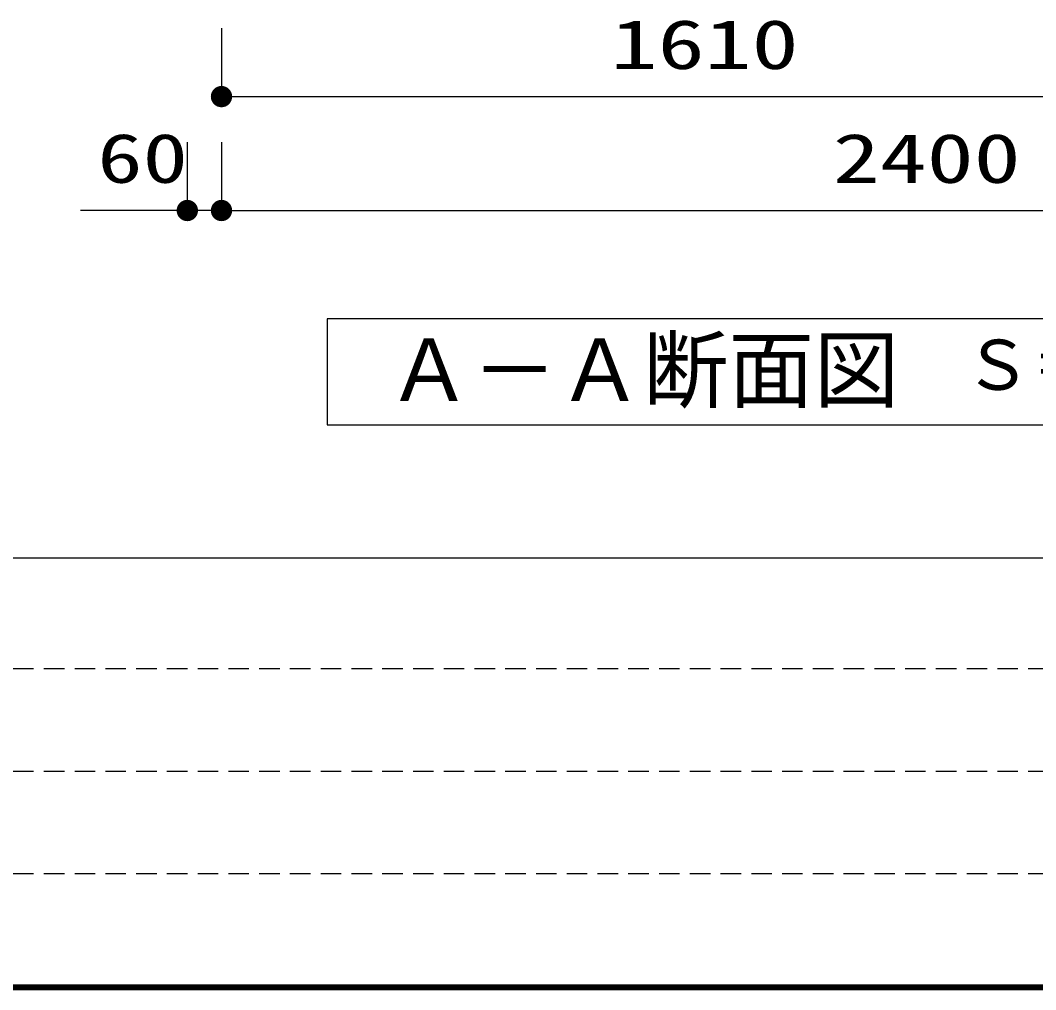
# Model space of a CAD drawing. Units: millimetres, scale not verified. Extents: x -9673 to 7645, y -6713 to 5365.
# Drawn here: x -6703 to -4920, y -6220 to -4518 of the extents above; entities that cross this region are included whole.
import ezdxf
from ezdxf.enums import TextEntityAlignment as Align

# ---------------------------------------------------------------- set-up
doc = ezdxf.new("R2010")
doc.units = ezdxf.units.MM
doc.header["$LTSCALE"] = 30
doc.linetypes.add('DASHED1', pattern=[1.8, 1.2, -0.6])
for name, color, linetype, lineweight in [('0-1_KIKI', 3, 'Continuous', 25), ('0-5_MOJI', 7, 'Continuous', 25), ('0-6_SUNPO', 7, 'Continuous', 25)]:
    doc.layers.add(name, color=color, linetype=linetype, lineweight=lineweight)
doc.styles.add('MS Gothic', font='')
doc.styles.add('ＭＳ ゴシック', font='')
doc.styles.get('MS Gothic').set_extended_font_data('MS Gothic')
doc.styles.get('ＭＳ ゴシック').set_extended_font_data('MS Gothic')

msp = doc.modelspace()

# ---------------------------------------------------------------- linework, layer by layer
at = {"layer": '0-1_KIKI'}
msp.add_lwpolyline([(-4135.06, -5228.58), (-4135.06, -5042.27), (-6164.39, -5042.27), (-6164.39, -5228.58)], close=True, dxfattribs=at)
at = {"layer": '0-5_MOJI', "color": 4}
for p, q in [((-6349.72, -4532), (-6349.72, -4652)), ((-6349.72, -4652), (-4739.72, -4652)), ((-6409.72, -4732), (-6409.72, -4852)), ((-6349.72, -4732), (-6349.72, -4852)), ((-6349.72, -4732), (-6349.72, -4852)), ((-6409.72, -4852), (-6597.05, -4852)), ((-6349.72, -4852), (-6409.72, -4852)), ((-6349.72, -4852), (-3949.72, -4852))]:
    msp.add_line(p, q, dxfattribs=at)
at = {"layer": '0-5_MOJI'}
for points in [[(-6356.9, -4634.68), (-6349.72, -4652), (-6360.14, -4636.41)], [(-6353.38, -4633.61), (-6349.72, -4652), (-6356.9, -4634.68)], [(-6349.72, -4633.25), (-6349.72, -4652), (-6353.38, -4633.61)], [(-6346.06, -4633.61), (-6349.72, -4652), (-6349.72, -4633.25)], [(-6342.55, -4634.68), (-6349.72, -4652), (-6346.06, -4633.61)], [(-6339.3, -4636.41), (-6349.72, -4652), (-6342.55, -4634.68)], [(-6368.11, -4648.35), (-6349.72, -4652), (-6368.47, -4652)], [(-6368.47, -4652), (-6349.72, -4652), (-6368.11, -4655.66)], [(-6367.04, -4644.83), (-6349.72, -4652), (-6368.11, -4648.35)], [(-6368.11, -4655.66), (-6349.72, -4652), (-6367.04, -4659.18)], [(-6365.31, -4641.59), (-6349.72, -4652), (-6367.04, -4644.83)], [(-6367.04, -4659.18), (-6349.72, -4652), (-6365.31, -4662.42)], [(-6362.98, -4638.75), (-6349.72, -4652), (-6365.31, -4641.59)], [(-6365.31, -4662.42), (-6349.72, -4652), (-6362.98, -4665.26)], [(-6360.14, -4636.41), (-6349.72, -4652), (-6362.98, -4638.75)], [(-6362.98, -4665.26), (-6349.72, -4652), (-6360.14, -4667.59)], [(-6360.14, -4667.59), (-6349.72, -4652), (-6356.9, -4669.33)], [(-6356.9, -4669.33), (-6349.72, -4652), (-6353.38, -4670.39)], [(-6353.38, -4670.39), (-6349.72, -4652), (-6349.72, -4670.75)], [(-6336.46, -4638.75), (-6349.72, -4652), (-6339.3, -4636.41)], [(-6334.13, -4641.59), (-6349.72, -4652), (-6336.46, -4638.75)], [(-6332.4, -4644.83), (-6349.72, -4652), (-6334.13, -4641.59)], [(-6331.33, -4648.35), (-6349.72, -4652), (-6332.4, -4644.83)], [(-6330.97, -4652), (-6349.72, -4652), (-6331.33, -4648.35)], [(-6349.72, -4670.75), (-6349.72, -4652), (-6346.06, -4670.39)], [(-6346.06, -4670.39), (-6349.72, -4652), (-6342.55, -4669.33)], [(-6342.55, -4669.33), (-6349.72, -4652), (-6339.3, -4667.59)], [(-6339.3, -4667.59), (-6349.72, -4652), (-6336.46, -4665.26)], [(-6336.46, -4665.26), (-6349.72, -4652), (-6334.13, -4662.42)], [(-6334.13, -4662.42), (-6349.72, -4652), (-6332.4, -4659.18)], [(-6332.4, -4659.18), (-6349.72, -4652), (-6331.33, -4655.66)], [(-6331.33, -4655.66), (-6349.72, -4652), (-6330.97, -4652)], [(-6428.11, -4848.35), (-6409.72, -4852), (-6428.47, -4852)], [(-6427.04, -4844.83), (-6409.72, -4852), (-6428.11, -4848.35)], [(-6425.31, -4841.59), (-6409.72, -4852), (-6427.04, -4844.83)], [(-6422.98, -4838.75), (-6409.72, -4852), (-6425.31, -4841.59)], [(-6420.14, -4836.41), (-6409.72, -4852), (-6422.98, -4838.75)], [(-6416.9, -4834.68), (-6409.72, -4852), (-6420.14, -4836.41)], [(-6413.38, -4833.61), (-6409.72, -4852), (-6416.9, -4834.68)], [(-6409.72, -4833.25), (-6409.72, -4852), (-6413.38, -4833.61)], [(-6406.06, -4833.61), (-6409.72, -4852), (-6409.72, -4833.25)], [(-6402.55, -4834.68), (-6409.72, -4852), (-6406.06, -4833.61)], [(-6399.3, -4836.41), (-6409.72, -4852), (-6402.55, -4834.68)], [(-6396.46, -4838.75), (-6409.72, -4852), (-6399.3, -4836.41)], [(-6394.13, -4841.59), (-6409.72, -4852), (-6396.46, -4838.75)], [(-6392.4, -4844.83), (-6409.72, -4852), (-6394.13, -4841.59)], [(-6391.33, -4848.35), (-6409.72, -4852), (-6392.4, -4844.83)], [(-6390.97, -4852), (-6409.72, -4852), (-6391.33, -4848.35)], [(-6368.11, -4848.35), (-6349.72, -4852), (-6368.47, -4852)], [(-6368.11, -4848.35), (-6349.72, -4852), (-6368.47, -4852)], [(-6367.04, -4844.83), (-6349.72, -4852), (-6368.11, -4848.35)], [(-6367.04, -4844.83), (-6349.72, -4852), (-6368.11, -4848.35)], [(-6365.31, -4841.59), (-6349.72, -4852), (-6367.04, -4844.83)], [(-6365.31, -4841.59), (-6349.72, -4852), (-6367.04, -4844.83)], [(-6362.98, -4838.75), (-6349.72, -4852), (-6365.31, -4841.59)], [(-6362.98, -4838.75), (-6349.72, -4852), (-6365.31, -4841.59)], [(-6360.14, -4836.41), (-6349.72, -4852), (-6362.98, -4838.75)], [(-6360.14, -4836.41), (-6349.72, -4852), (-6362.98, -4838.75)], [(-6356.9, -4834.68), (-6349.72, -4852), (-6360.14, -4836.41)], [(-6356.9, -4834.68), (-6349.72, -4852), (-6360.14, -4836.41)], [(-6353.38, -4833.61), (-6349.72, -4852), (-6356.9, -4834.68)], [(-6353.38, -4833.61), (-6349.72, -4852), (-6356.9, -4834.68)], [(-6349.72, -4833.25), (-6349.72, -4852), (-6353.38, -4833.61)], [(-6349.72, -4833.25), (-6349.72, -4852), (-6353.38, -4833.61)], [(-6346.06, -4833.61), (-6349.72, -4852), (-6349.72, -4833.25)], [(-6346.06, -4833.61), (-6349.72, -4852), (-6349.72, -4833.25)], [(-6342.55, -4834.68), (-6349.72, -4852), (-6346.06, -4833.61)], [(-6342.55, -4834.68), (-6349.72, -4852), (-6346.06, -4833.61)], [(-6339.3, -4836.41), (-6349.72, -4852), (-6342.55, -4834.68)], [(-6339.3, -4836.41), (-6349.72, -4852), (-6342.55, -4834.68)], [(-6336.46, -4838.75), (-6349.72, -4852), (-6339.3, -4836.41)], [(-6336.46, -4838.75), (-6349.72, -4852), (-6339.3, -4836.41)], [(-6334.13, -4841.59), (-6349.72, -4852), (-6336.46, -4838.75)], [(-6334.13, -4841.59), (-6349.72, -4852), (-6336.46, -4838.75)], [(-6332.4, -4844.83), (-6349.72, -4852), (-6334.13, -4841.59)], [(-6332.4, -4844.83), (-6349.72, -4852), (-6334.13, -4841.59)], [(-6331.33, -4848.35), (-6349.72, -4852), (-6332.4, -4844.83)], [(-6331.33, -4848.35), (-6349.72, -4852), (-6332.4, -4844.83)], [(-6330.97, -4852), (-6349.72, -4852), (-6331.33, -4848.35)], [(-6330.97, -4852), (-6349.72, -4852), (-6331.33, -4848.35)], [(-6428.47, -4852), (-6409.72, -4852), (-6428.11, -4855.66)], [(-6428.11, -4855.66), (-6409.72, -4852), (-6427.04, -4859.18)], [(-6427.04, -4859.18), (-6409.72, -4852), (-6425.31, -4862.42)], [(-6425.31, -4862.42), (-6409.72, -4852), (-6422.98, -4865.26)], [(-6422.98, -4865.26), (-6409.72, -4852), (-6420.14, -4867.59)], [(-6420.14, -4867.59), (-6409.72, -4852), (-6416.9, -4869.33)], [(-6416.9, -4869.33), (-6409.72, -4852), (-6413.38, -4870.39)], [(-6413.38, -4870.39), (-6409.72, -4852), (-6409.72, -4870.75)], [(-6409.72, -4870.75), (-6409.72, -4852), (-6406.06, -4870.39)], [(-6406.06, -4870.39), (-6409.72, -4852), (-6402.55, -4869.33)], [(-6402.55, -4869.33), (-6409.72, -4852), (-6399.3, -4867.59)], [(-6399.3, -4867.59), (-6409.72, -4852), (-6396.46, -4865.26)], [(-6396.46, -4865.26), (-6409.72, -4852), (-6394.13, -4862.42)], [(-6394.13, -4862.42), (-6409.72, -4852), (-6392.4, -4859.18)], [(-6392.4, -4859.18), (-6409.72, -4852), (-6391.33, -4855.66)], [(-6391.33, -4855.66), (-6409.72, -4852), (-6390.97, -4852)], [(-6368.47, -4852), (-6349.72, -4852), (-6368.11, -4855.66)], [(-6368.47, -4852), (-6349.72, -4852), (-6368.11, -4855.66)], [(-6368.11, -4855.66), (-6349.72, -4852), (-6367.04, -4859.18)], [(-6368.11, -4855.66), (-6349.72, -4852), (-6367.04, -4859.18)], [(-6367.04, -4859.18), (-6349.72, -4852), (-6365.31, -4862.42)], [(-6367.04, -4859.18), (-6349.72, -4852), (-6365.31, -4862.42)], [(-6365.31, -4862.42), (-6349.72, -4852), (-6362.98, -4865.26)], [(-6365.31, -4862.42), (-6349.72, -4852), (-6362.98, -4865.26)], [(-6362.98, -4865.26), (-6349.72, -4852), (-6360.14, -4867.59)], [(-6362.98, -4865.26), (-6349.72, -4852), (-6360.14, -4867.59)], [(-6360.14, -4867.59), (-6349.72, -4852), (-6356.9, -4869.33)], [(-6360.14, -4867.59), (-6349.72, -4852), (-6356.9, -4869.33)], [(-6356.9, -4869.33), (-6349.72, -4852), (-6353.38, -4870.39)], [(-6356.9, -4869.33), (-6349.72, -4852), (-6353.38, -4870.39)], [(-6353.38, -4870.39), (-6349.72, -4852), (-6349.72, -4870.75)], [(-6353.38, -4870.39), (-6349.72, -4852), (-6349.72, -4870.75)], [(-6349.72, -4870.75), (-6349.72, -4852), (-6346.06, -4870.39)], [(-6346.06, -4870.39), (-6349.72, -4852), (-6342.55, -4869.33)], [(-6342.55, -4869.33), (-6349.72, -4852), (-6339.3, -4867.59)], [(-6339.3, -4867.59), (-6349.72, -4852), (-6336.46, -4865.26)], [(-6336.46, -4865.26), (-6349.72, -4852), (-6334.13, -4862.42)], [(-6334.13, -4862.42), (-6349.72, -4852), (-6332.4, -4859.18)], [(-6332.4, -4859.18), (-6349.72, -4852), (-6331.33, -4855.66)], [(-6331.33, -4855.66), (-6349.72, -4852), (-6330.97, -4852)], [(-6349.72, -4870.75), (-6349.72, -4852), (-6346.06, -4870.39)], [(-6346.06, -4870.39), (-6349.72, -4852), (-6342.55, -4869.33)], [(-6342.55, -4869.33), (-6349.72, -4852), (-6339.3, -4867.59)], [(-6339.3, -4867.59), (-6349.72, -4852), (-6336.46, -4865.26)], [(-6336.46, -4865.26), (-6349.72, -4852), (-6334.13, -4862.42)], [(-6334.13, -4862.42), (-6349.72, -4852), (-6332.4, -4859.18)], [(-6332.4, -4859.18), (-6349.72, -4852), (-6331.33, -4855.66)], [(-6331.33, -4855.66), (-6349.72, -4852), (-6330.97, -4852)]]:
    msp.add_solid(points, dxfattribs=at)
at = {"layer": '0-6_SUNPO'}
for p, q in [((-8533.49, -5461.81), (7636.51, -5461.81)), ((7644.91, -6220.21), (-8541.89, -6220.21)), ((7644.31, -6219.61), (-8541.29, -6219.61)), ((7643.71, -6219.01), (-8540.69, -6219.01)), ((7643.11, -6218.41), (-8540.09, -6218.41)), ((7642.51, -6217.81), (-8539.49, -6217.81)), ((7641.91, -6217.21), (-8538.89, -6217.21)), ((7641.31, -6216.61), (-8538.29, -6216.61)), ((7640.71, -6216.01), (-8537.69, -6216.01)), ((7640.11, -6215.41), (-8537.09, -6215.41)), ((7639.51, -6214.81), (-8536.49, -6214.81)), ((7638.91, -6214.21), (-8535.89, -6214.21)), ((7638.31, -6213.61), (-8535.29, -6213.61)), ((7637.71, -6213.01), (-8534.69, -6213.01)), ((7637.11, -6212.41), (-8534.09, -6212.41)), ((-8533.49, -6211.81), (7636.51, -6211.81))]:
    msp.add_line(p, q, dxfattribs=at)
at = {"layer": '0-6_SUNPO', "linetype": 'DASHED1'}
for p, q in [((-523.49, -5656.81), (-8533.49, -5656.81)), ((-523.49, -5836.81), (-8533.49, -5836.81)), ((-523.49, -6016.8), (-8533.49, -6016.8))]:
    msp.add_line(p, q, dxfattribs=at)

# ---------------------------------------------------------------- texts
at = {"layer": '0-1_KIKI', "color": 4, "style": 'MS Gothic'}
for s, height, p in [('Ａ－Ａ断面図', 110, (-6059.93, -5219.58)), ('Ｓ＝１／３０', 87.98, (-5047.31, -5193.2))]:
    msp.add_text(s, height=height, dxfattribs=at).set_placement(p, align=Align.BOTTOM_LEFT)
at = {"layer": '0-5_MOJI', "color": 3, "style": 'ＭＳ ゴシック'}
for s, width, p in [('1610', 1.4, (-5666.44, -4629.5)), ('60', 1.35, (-6567.74, -4829.35)), ('2400', 1.4, (-5276.58, -4829.5))]:
    msp.add_text(s, height=86.59, dxfattribs=dict(at, width=width)).set_placement(p, align=Align.BOTTOM_LEFT)

doc.saveas('drawing.dxf')
